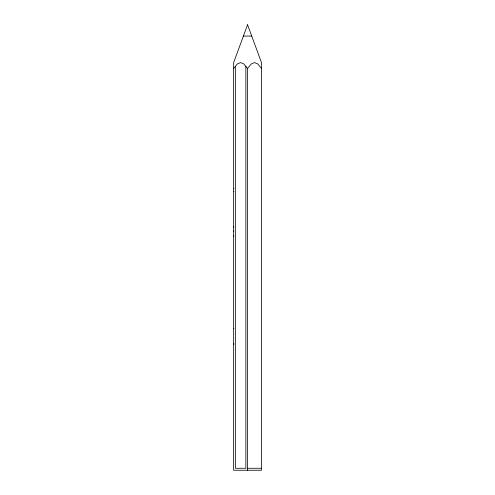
<?xml version="1.0" encoding="UTF-8"?>
<svg xmlns="http://www.w3.org/2000/svg" width="495" height="495" viewBox="0 0 495 495"><rect width="100%" height="100%" fill="white"/><g stroke="black" fill="none" stroke-linecap="round" stroke-linejoin="round"><path stroke-width="0.74" d="M233.646 68.459L237.371 63.935L240.601 62.599L243.831 63.935L247.562 68.459L247.562 470.25M247.562 68.459L251.293 63.935L254.523 62.599L257.753 63.935L261.484 68.459M243.404 36.061L251.72 36.061M233.516 188.675L233.894 188.675M233.516 191.639L233.894 191.639M233.516 226.97L233.894 226.97M233.516 231.041L233.894 231.041M233.516 235.973L233.894 235.973M233.516 328.426L233.894 328.426M233.516 343.635L233.894 343.635M233.516 344.409L233.894 344.409M247.562 468.276L261.484 468.276M245.854 66.38L245.854 468.276L235.354 468.276L235.354 66.38M247.562 24.75L233.646 62.599L233.646 470.25L261.484 470.25L261.484 62.599L247.562 24.75"/></g></svg>
